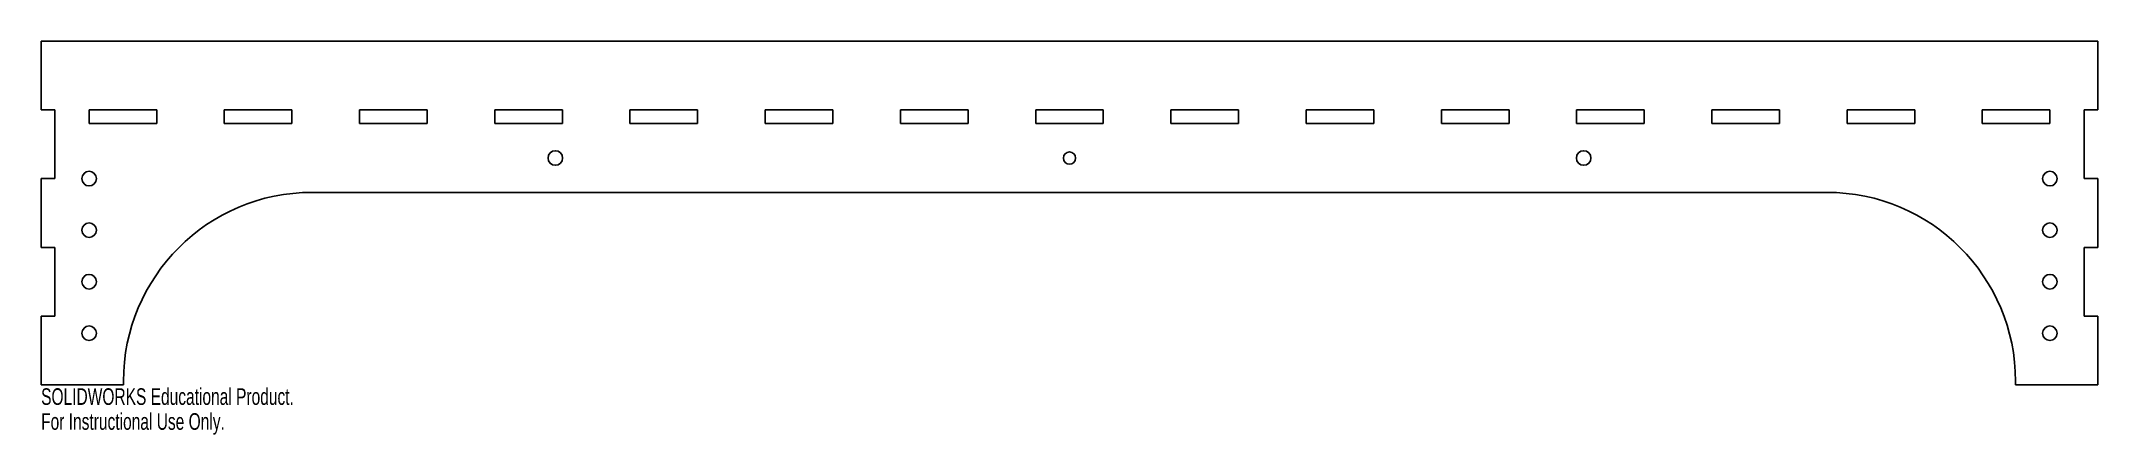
# Model space of a CAD drawing. Header units: millimetres. Extents: x -300 to 300, y -91 to 24.
import ezdxf

# ---------------------------------------------------------------- set-up
doc = ezdxf.new("R2010")
doc.units = ezdxf.units.MM
doc.styles.add('SLDTEXTSTYLE0', font='TXT', dxfattribs={"width": 0.7})

msp = doc.modelspace()

# ---------------------------------------------------------------- linework, layer by layer
at = {"color": 7, "linetype": 'Continuous', "lineweight": 25}
for p, q in [((299.8, 24), (-299.8, 24)), ((-299.8, 24), (-299.8, 4)), ((299.8, 4), (299.8, 24)), ((-299.8, 4), (-295.8, 4)), ((-295.8, 4), (-295.8, -16)), ((-285.8325, 4), (-285.8325, 0)), ((-266.1075, 4), (-285.8325, 4)), ((-285.8325, 0), (-266.1075, 0)), ((-266.1075, 0), (-266.1075, 4)), ((-246.4125, 4), (-246.4125, 0)), ((-226.6875, 4), (-246.4125, 4)), ((-246.4125, 0), (-226.6875, 0)), ((-226.6875, 0), (-226.6875, 4)), ((-206.9925, 4), (-206.9925, 0)), ((-187.2675, 4), (-206.9925, 4)), ((-206.9925, 0), (-187.2675, 0)), ((-187.2675, 0), (-187.2675, 4)), ((-167.5725, 4), (-167.5725, 0)), ((-147.8475, 4), (-167.5725, 4)), ((-167.5725, 0), (-147.8475, 0)), ((-147.8475, 0), (-147.8475, 4)), ((-128.1525, 4), (-128.1525, 0)), ((-108.4275, 4), (-128.1525, 4)), ((-128.1525, 0), (-108.4275, 0)), ((-108.4275, 0), (-108.4275, 4)), ((-88.7325, 4), (-88.7325, 0)), ((-69.0075, 4), (-88.7325, 4)), ((-88.7325, 0), (-69.0075, 0)), ((-69.0075, 0), (-69.0075, 4)), ((-49.3125, 4), (-49.3125, 0)), ((-29.5875, 4), (-49.3125, 4)), ((-49.3125, 0), (-29.5875, 0)), ((-29.5875, 0), (-29.5875, 4)), ((-9.8625, 4), (-9.8625, 0)), ((9.8625, 4), (-9.8625, 4)), ((-9.8625, 0), (9.8625, 0)), ((9.8625, 0), (9.8625, 4)), ((49.3125, 4), (29.5875, 4)), ((29.5875, 4), (29.5875, 0)), ((29.5875, 0), (49.3125, 0)), ((49.3125, 0), (49.3125, 4)), ((69.0075, 4), (69.0075, 0)), ((88.7325, 4), (69.0075, 4)), ((69.0075, 0), (88.7325, 0)), ((88.7325, 0), (88.7325, 4)), ((108.4275, 4), (108.4275, 0)), ((128.1525, 4), (108.4275, 4)), ((108.4275, 0), (128.1525, 0)), ((128.1525, 0), (128.1525, 4)), ((147.8475, 4), (147.8475, 0)), ((167.5725, 4), (147.8475, 4)), ((147.8475, 0), (167.5725, 0)), ((167.5725, 0), (167.5725, 4)), ((187.2675, 4), (187.2675, 0)), ((206.9925, 4), (187.2675, 4)), ((187.2675, 0), (206.9925, 0)), ((206.9925, 0), (206.9925, 4)), ((226.6875, 4), (226.6875, 0)), ((246.4125, 4), (226.6875, 4)), ((226.6875, 0), (246.4125, 0)), ((246.4125, 0), (246.4125, 4)), ((266.1075, 4), (266.1075, 0)), ((285.8325, 4), (266.1075, 4)), ((266.1075, 0), (285.8325, 0)), ((285.8325, 0), (285.8325, 4)), ((295.8, -16), (295.8, 4)), ((295.8, 4), (299.8, 4)), ((-295.8, -16), (-299.8, -16)), ((-299.8, -16), (-299.8, -36)), ((299.8, -16), (295.8, -16)), ((299.8, -36), (299.8, -16)), ((-220.8, -20), (220.8, -20)), ((-299.8, -36), (-295.8, -36)), ((-295.8, -36), (-295.8, -56)), ((295.8, -56), (295.8, -36)), ((295.8, -36), (299.8, -36)), ((-295.8, -56), (-299.8, -56)), ((-299.8, -56), (-299.8, -76)), ((299.8, -56), (295.8, -56)), ((299.8, -76), (299.8, -56)), ((-299.8, -76), (-275.8, -76)), ((-275.8, -76), (-275.8, -75)), ((275.8, -75), (275.8, -76)), ((275.8, -76), (299.8, -76))]:
    msp.add_line(p, q, dxfattribs=at)
for centre, radius in [((-149.9, -10), 2.125), ((0, -10), 1.7871), ((149.9, -10), 2.125), ((-285.8, -16), 2.125), ((285.8, -16), 2.125), ((-285.8, -31), 2.125), ((285.8, -31), 2.125), ((-285.8, -46), 2.125), ((285.8, -46), 2.125), ((-285.8, -61), 2.125), ((285.8, -61), 2.125)]:
    msp.add_circle(centre, radius, dxfattribs=at)
for centre, start, end in [((-220.8, -75), 90, 180), ((220.8, -75), 0, 90)]:
    msp.add_arc(centre, 55, start, end, dxfattribs=at)

# ---------------------------------------------------------------- texts
at = {"color": 7, "linetype": 'Continuous', "char_height": 4.83362, "attachment_point": 1, "style": 'SLDTEXTSTYLE0'}
for s, insert in [('SOLIDWORKS Educational Product.', (-299.8, -77.0196)), ('For Instructional Use Only.', (-299.8, -84.27))]:
    msp.add_mtext(s, dxfattribs=dict(at, insert=insert))

doc.saveas('drawing.dxf')
